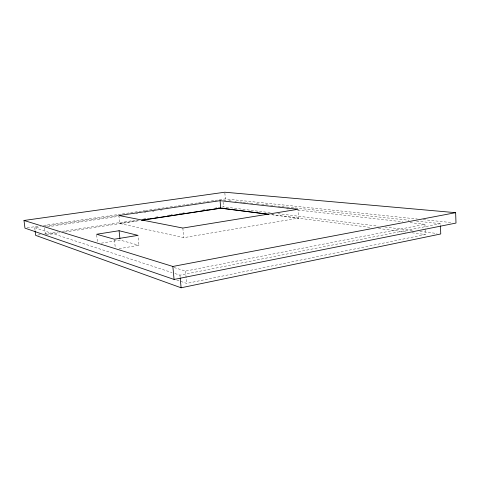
<?xml version="1.0" encoding="UTF-8"?>
<svg xmlns="http://www.w3.org/2000/svg" width="480" height="480" viewBox="0 0 480 480"><rect width="100%" height="100%" fill="white"/><g stroke="black" fill="none" stroke-linecap="round" stroke-linejoin="round"><path stroke-width="0.36" stroke-dasharray="2.4 1.8" d="M176.766 280.02L186.648 283.41L425.352 234.51L425.172 230.13M174.954 273.54L179.94 275.166L440.376 223.68L440.43 225.15M174.084 267.528L185.526 271.086L424.932 224.286L425.142 229.398M119.124 248.67L138.966 245.292L137.97 235.368M118.92 215.514L119.748 223.482L183.726 237.672L298.578 218.112L297.984 209.286M101.25 243.168L120.06 240.078L138.966 245.292M119.748 223.482L138.906 220.56M46.212 234.852L59.544 232.824M64.728 232.032L139.53 220.62M37.854 235.038L40.812 234.588M44.514 234.024L57.822 232.008M62.262 231.33L136.212 220.104M143.604 218.982L146.562 218.538M147.3 218.424L148.782 218.196M155.436 217.188L158.394 216.738M167.268 215.394L170.226 214.944M170.964 214.83L172.446 214.608M179.1 213.594L182.058 213.144M182.796 213.036L184.278 212.808M202.764 210.006L205.722 209.556M206.46 209.442L207.942 209.22M214.596 208.206L217.554 207.756M218.292 207.648L221.25 207.198M221.994 207.084L223.47 206.862L270.354 212.706M47.502 226.818L118.446 216.378M136.182 213.762L137.664 213.546M144.312 212.568L145.788 212.352M152.442 211.374L153.918 211.152M160.572 210.174L162.048 209.958M27.168 227.808L38.256 226.194M43.434 225.438L144.738 210.66M145.476 210.552L161.01 208.284M161.748 208.176L181.71 205.266M182.454 205.158L189.846 204.078M190.584 203.97L197.982 202.89M198.72 202.782L206.112 201.702M206.856 201.594L210.552 201.054M211.29 200.946L214.248 200.52M214.986 200.412L218.682 199.872M219.426 199.764L225.342 198.9L417.306 219.012M35.046 230.49L34.704 227.7L40.632 226.83M45.078 226.176L118.434 215.424M423.264 219.636L451.536 222.6M223.662 200.196L225.894 200.436M228.876 200.76L231.108 201M234.834 201.408L236.322 201.57M240.042 201.972L242.28 202.212M243.024 202.296L247.494 202.776M250.47 203.1L253.452 203.424M256.428 203.748L258.66 203.988M261.642 204.312L269.832 205.2M270.576 205.278L275.046 205.764M278.028 206.088L281.004 206.412M281.748 206.49L286.218 206.976M286.962 207.054L409.098 220.29M416.544 221.1L440.376 223.68M286.614 208.782L288.102 208.95M297.768 210.03L402.624 221.79M410.058 222.624L424.932 224.286M277.794 213.636L378.252 226.17M384.948 227.004L412.482 230.436M419.928 231.366L437.04 233.502M271.872 214.68L298.578 218.112M271.524 214.704L371.1 227.526M378.534 228.486L406.77 232.122M411.972 232.788L425.352 234.51M34.704 227.7L172.11 272.604M44.634 227.958L45.39 234.264M96.678 234.996L97.392 241.566M114.462 239.934L115.296 247.86M179.94 275.166L180.144 277.392M182.85 228.054L183.726 237.672M185.526 271.086L186.648 283.41M223.08 202.14L223.47 206.862M224.856 192.96L225.342 198.9"/><path stroke-width="0.72" d="M35.13 231.186L35.64 235.374L181.104 287.784L440.76 233.964L440.454 225.882M174.072 279.45L456 223.062L455.64 212.67L224.796 192.216L24 220.47L24.948 228.132L174.072 279.45L172.854 266.46L24 220.47M172.854 266.46L455.64 212.67M119.082 230.724L96.594 234.264L114.384 239.214L137.97 235.368L119.082 230.724L119.91 238.638M141.852 220.116L220.692 208.098L268.908 214.296M141.75 220.284L220.992 208.194L267.066 214.128M220.08 200.676L118.92 215.514L182.85 228.054L297.984 209.286L220.08 200.676L220.692 208.098M180.21 278.136L181.104 287.784"/></g></svg>
